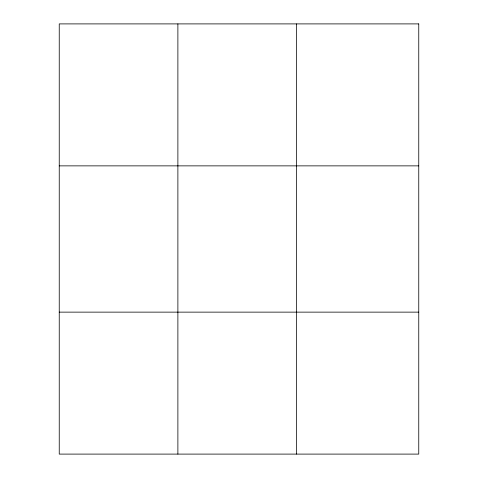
<?xml version="1.0" encoding="UTF-8"?>
<svg xmlns="http://www.w3.org/2000/svg" width="478" height="478" viewBox="0 0 478 478"><rect width="100%" height="100%" fill="white"/><g stroke="black" fill="none" stroke-linecap="round" stroke-linejoin="round"><path stroke-width="0.72" d="M177.882 454.1L177.882 23.9M296.521 454.1L296.521 23.9M59.242 165.866L418.758 165.866M59.242 312.134L418.758 312.134M418.758 23.9L418.758 454.1L59.242 454.1L59.242 23.9L418.758 23.9"/></g></svg>
